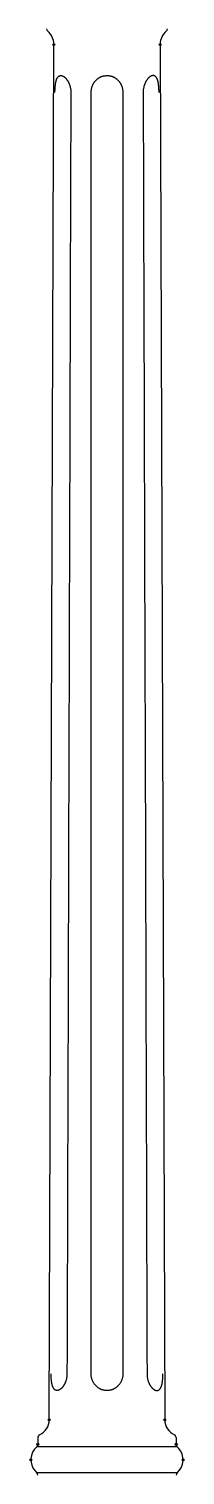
# Model space of a CAD drawing. Extents: x 0 to 101, y 0 to 311.
# Drawn here: x 32.9 to 42, y 173.9 to 258 of the extents above; entities that cross this region are included whole.
import ezdxf

# ---------------------------------------------------------------- set-up
doc = ezdxf.new("R2010")
doc.units = 0
doc.layers.add('LIVELLO_1', color=160, linetype='Continuous')

# ---------------------------------------------------------------- blocks, each defined once
blk = doc.blocks.new('AI9-BLK1')
at = {"layer": 'LIVELLO_1', "color": 7}
for p, q in [((-16.421, 21.646), (-16.155, 101.703)), ((-9.968, 101.703), (-9.705, 21.646)), ((-17.083, 20.614), (-17.083, 20.223)), ((-9.044, 20.614), (-9.044, 20.223)), ((-8.981, 20.086), (-17.145, 20.086)), ((-8.981, 18.57), (-17.145, 18.57))]:
    blk.add_line(p, q, dxfattribs=at)
for centre, radius in [((-16.155, 101.671), 0.0555), ((-9.97, 101.671), 0.0559), ((-9.705, 21.646), 0.0539), ((-17.484, 19.328), 0.0563), ((-8.642, 19.328), 0.0559)]:
    blk.add_circle(centre, radius, dxfattribs=at)
for centre, major_axis, ratio in [((-16.421, 21.646), (0.0555, 0), 0.981386), ((-17.084, 20.223), (0.0008, -0.0593), 0.9287), ((-9.041, 20.223), (-0.0022, -0.0593), 0.933977)]:
    blk.add_ellipse(centre, major_axis=major_axis, ratio=ratio, dxfattribs=at)
for points in [[(-16.575, 102.586), (-16.575, 102.533), (-16.548, 102.48), (-16.508, 102.447)], [(-16.155, 101.703), (-16.155, 101.992), (-16.286, 102.265), (-16.508, 102.447)], [(-9.62, 102.447), (-9.839, 102.265), (-9.968, 101.992), (-9.968, 101.703)], [(-9.62, 102.447), (-9.576, 102.48), (-9.55, 102.533), (-9.55, 102.586)], [(-16.978, 20.778), (-16.639, 20.934), (-16.421, 21.271), (-16.421, 21.646)], [(-9.705, 21.646), (-9.702, 21.271), (-9.485, 20.934), (-9.146, 20.778)], [(-17.145, 20.086), (-17.104, 20.12), (-17.083, 20.171), (-17.083, 20.223)], [(-16.978, 20.778), (-17.042, 20.749), (-17.083, 20.682), (-17.083, 20.614)], [(-9.044, 20.614), (-9.044, 20.682), (-9.081, 20.749), (-9.146, 20.778)], [(-9.044, 20.223), (-9.044, 20.171), (-9.017, 20.12), (-8.981, 20.086)], [(-17.083, 18.434), (-17.083, 18.485), (-17.104, 18.537), (-17.145, 18.57)], [(-8.981, 18.57), (-9.017, 18.537), (-9.044, 18.485), (-9.044, 18.434)]]:
    blk.add_open_spline(points, degree=3, dxfattribs=at)
for points, knots in [([(-16.088, 98.892), (-16.088, 98.892), (-16.088, 99.002), (-16.088, 99.002), (-16.083, 99.036), (-16.083, 99.068), (-16.082, 99.1), (-16.082, 99.128), (-16.082, 99.151), (-16.075, 99.176), (-16.075, 99.203), (-16.073, 99.227), (-16.07, 99.249), (-16.07, 99.269), (-16.068, 99.285), (-16.065, 99.302), (-16.065, 99.318), (-16.063, 99.337), (-16.06, 99.353), (-16.057, 99.371), (-16.055, 99.385), (-16.052, 99.401), (-16.051, 99.417), (-16.048, 99.435), (-16.045, 99.45), (-16.039, 99.47), (-16.039, 99.482), (-16.037, 99.5), (-16.032, 99.513), (-16.029, 99.529), (-16.024, 99.546), (-16.021, 99.559), (-16.016, 99.572), (-16.011, 99.586), (-16.008, 99.6), (-16.006, 99.615), (-15.998, 99.628), (-15.995, 99.639), (-15.99, 99.651), (-15.989, 99.663), (-15.98, 99.674), (-15.976, 99.687), (-15.97, 99.698), (-15.967, 99.707), (-15.962, 99.717), (-15.957, 99.725), (-15.953, 99.736), (-15.946, 99.746), (-15.939, 99.755), (-15.936, 99.763), (-15.931, 99.77), (-15.923, 99.778), (-15.918, 99.784), (-15.913, 99.792), (-15.905, 99.798), (-15.9, 99.806), (-15.895, 99.811), (-15.89, 99.818), (-15.882, 99.822), (-15.877, 99.827), (-15.869, 99.832), (-15.861, 99.837), (-15.853, 99.84), (-15.851, 99.843), (-15.843, 99.849), (-15.835, 99.852), (-15.828, 99.854), (-15.822, 99.857), (-15.817, 99.861), (-15.81, 99.864), (-15.802, 99.864), (-15.794, 99.867), (-15.786, 99.867), (-15.781, 99.87), (-15.772, 99.87), (-15.766, 99.87), (-15.76, 99.875), (-15.75, 99.875), (-15.742, 99.875), (-15.735, 99.875), (-15.73, 99.875), (-15.722, 99.87), (-15.711, 99.87), (-15.705, 99.869), (-15.697, 99.867), (-15.691, 99.865), (-15.68, 99.864), (-15.675, 99.861), (-15.665, 99.859), (-15.656, 99.857), (-15.649, 99.854), (-15.639, 99.849), (-15.633, 99.848), (-15.624, 99.843), (-15.616, 99.84), (-15.611, 99.835), (-15.598, 99.832), (-15.593, 99.827), (-15.582, 99.821), (-15.577, 99.818), (-15.563, 99.811), (-15.558, 99.805), (-15.551, 99.797), (-15.541, 99.792), (-15.53, 99.784), (-15.522, 99.778), (-15.513, 99.77), (-15.505, 99.763), (-15.496, 99.755), (-15.487, 99.746), (-15.475, 99.738), (-15.469, 99.728), (-15.457, 99.717), (-15.451, 99.707), (-15.443, 99.698), (-15.432, 99.687), (-15.421, 99.676), (-15.413, 99.663), (-15.407, 99.653), (-15.393, 99.639), (-15.389, 99.629), (-15.377, 99.615), (-15.368, 99.602), (-15.359, 99.588), (-15.35, 99.575), (-15.342, 99.561), (-15.333, 99.546), (-15.326, 99.529), (-15.315, 99.516), (-15.309, 99.5), (-15.301, 99.486), (-15.292, 99.47), (-15.284, 99.45), (-15.279, 99.436), (-15.271, 99.42), (-15.265, 99.404), (-15.256, 99.387), (-15.251, 99.371), (-15.243, 99.353), (-15.239, 99.337), (-15.236, 99.318), (-15.228, 99.302), (-15.222, 99.285), (-15.217, 99.27), (-15.212, 99.249), (-15.207, 99.227), (-15.2, 99.203), (-15.198, 99.178), (-15.189, 99.154), (-15.186, 99.128), (-15.181, 99.101), (-15.176, 99.069), (-15.171, 99.036), (-15.168, 99.002), (-15.168, 98.966), (-15.167, 98.93), (-15.167, 98.892)], [0, 0, 0, 0, 1, 1, 1, 2, 2, 2, 3, 3, 3, 4, 4, 4, 5, 5, 5, 6, 6, 6, 7, 7, 7, 8, 8, 8, 9, 9, 9, 10, 10, 10, 11, 11, 11, 12, 12, 12, 13, 13, 13, 14, 14, 14, 15, 15, 15, 16, 16, 16, 17, 17, 17, 18, 18, 18, 19, 19, 19, 20, 20, 20, 21, 21, 21, 22, 22, 22, 23, 23, 23, 24, 24, 24, 25, 25, 25, 26, 26, 26, 27, 27, 27, 28, 28, 28, 29, 29, 29, 30, 30, 30, 31, 31, 31, 32, 32, 32, 33, 33, 33, 34, 34, 34, 35, 35, 35, 36, 36, 36, 37, 37, 37, 38, 38, 38, 39, 39, 39, 40, 40, 40, 41, 41, 41, 42, 42, 42, 43, 43, 43, 44, 44, 44, 45, 45, 45, 46, 46, 46, 47, 47, 47, 48, 48, 48, 49, 49, 49, 50, 50, 50, 51, 51, 51, 52, 52, 52, 52]), ([(-13.985, 98.892), (-13.982, 98.927), (-13.982, 98.961), (-13.978, 98.996), (-13.974, 99.026), (-13.973, 99.058), (-13.964, 99.088), (-13.961, 99.114), (-13.956, 99.138), (-13.949, 99.162), (-13.943, 99.184), (-13.937, 99.206), (-13.928, 99.23), (-13.923, 99.245), (-13.917, 99.261), (-13.91, 99.278), (-13.906, 99.294), (-13.897, 99.31), (-13.889, 99.325), (-13.884, 99.342), (-13.876, 99.358), (-13.866, 99.372), (-13.858, 99.39), (-13.848, 99.406), (-13.84, 99.422), (-13.831, 99.438), (-13.822, 99.45), (-13.812, 99.467), (-13.801, 99.482), (-13.791, 99.495), (-13.781, 99.511), (-13.77, 99.526), (-13.76, 99.538), (-13.747, 99.553), (-13.737, 99.565), (-13.72, 99.58), (-13.712, 99.591), (-13.701, 99.605), (-13.688, 99.618), (-13.675, 99.629), (-13.661, 99.639), (-13.649, 99.653), (-13.636, 99.663), (-13.623, 99.674), (-13.61, 99.683), (-13.597, 99.695), (-13.582, 99.704), (-13.569, 99.714), (-13.555, 99.722), (-13.543, 99.731), (-13.53, 99.741), (-13.516, 99.749), (-13.503, 99.755), (-13.488, 99.763), (-13.472, 99.771), (-13.463, 99.779), (-13.448, 99.786), (-13.435, 99.79), (-13.421, 99.797), (-13.409, 99.805), (-13.396, 99.808), (-13.379, 99.814), (-13.366, 99.819), (-13.354, 99.824), (-13.343, 99.827), (-13.331, 99.832), (-13.317, 99.835), (-13.299, 99.84), (-13.281, 99.846), (-13.267, 99.849), (-13.248, 99.854), (-13.228, 99.857), (-13.209, 99.861), (-13.188, 99.864), (-13.164, 99.867), (-13.139, 99.869), (-13.113, 99.87), (-13.089, 99.875), (-13.062, 99.875)], [0, 0, 0, 0, 1, 1, 1, 2, 2, 2, 3, 3, 3, 4, 4, 4, 5, 5, 5, 6, 6, 6, 7, 7, 7, 8, 8, 8, 9, 9, 9, 10, 10, 10, 11, 11, 11, 12, 12, 12, 13, 13, 13, 14, 14, 14, 15, 15, 15, 16, 16, 16, 17, 17, 17, 18, 18, 18, 19, 19, 19, 20, 20, 20, 21, 21, 21, 22, 22, 22, 23, 23, 23, 24, 24, 24, 25, 25, 25, 26, 26, 26, 26]), ([(-13.062, 99.875), (-13.036, 99.875), (-13.01, 99.87), (-12.984, 99.869), (-12.961, 99.867), (-12.938, 99.864), (-12.916, 99.861), (-12.897, 99.857), (-12.879, 99.854), (-12.86, 99.849), (-12.842, 99.846), (-12.824, 99.84), (-12.809, 99.835), (-12.796, 99.832), (-12.78, 99.827), (-12.767, 99.824), (-12.757, 99.819), (-12.743, 99.814), (-12.729, 99.811), (-12.718, 99.805), (-12.704, 99.797), (-12.69, 99.79), (-12.677, 99.786), (-12.664, 99.779), (-12.651, 99.771), (-12.637, 99.763), (-12.623, 99.757), (-12.61, 99.749), (-12.593, 99.743), (-12.584, 99.731), (-12.569, 99.722), (-12.556, 99.714), (-12.543, 99.704), (-12.526, 99.695), (-12.514, 99.683), (-12.5, 99.674), (-12.489, 99.663), (-12.476, 99.653), (-12.464, 99.64), (-12.45, 99.629), (-12.44, 99.618), (-12.427, 99.605), (-12.414, 99.591), (-12.402, 99.58), (-12.387, 99.569), (-12.38, 99.554), (-12.366, 99.542), (-12.353, 99.526), (-12.344, 99.513), (-12.335, 99.498), (-12.322, 99.482), (-12.313, 99.47), (-12.303, 99.45), (-12.294, 99.438), (-12.285, 99.422), (-12.277, 99.407), (-12.266, 99.39), (-12.258, 99.372), (-12.25, 99.358), (-12.242, 99.342), (-12.236, 99.325), (-12.227, 99.31), (-12.222, 99.294), (-12.214, 99.278), (-12.21, 99.263), (-12.202, 99.246), (-12.198, 99.23), (-12.188, 99.206), (-12.183, 99.184), (-12.178, 99.162), (-12.171, 99.138), (-12.165, 99.114), (-12.16, 99.09), (-12.152, 99.06), (-12.149, 99.026), (-12.147, 98.997), (-12.142, 98.961), (-12.142, 98.927), (-12.142, 98.892)], [0, 0, 0, 0, 1, 1, 1, 2, 2, 2, 3, 3, 3, 4, 4, 4, 5, 5, 5, 6, 6, 6, 7, 7, 7, 8, 8, 8, 9, 9, 9, 10, 10, 10, 11, 11, 11, 12, 12, 12, 13, 13, 13, 14, 14, 14, 15, 15, 15, 16, 16, 16, 17, 17, 17, 18, 18, 18, 19, 19, 19, 20, 20, 20, 21, 21, 21, 22, 22, 22, 23, 23, 23, 24, 24, 24, 25, 25, 25, 26, 26, 26, 26]), ([(-10.035, 98.892), (-10.038, 98.93), (-10.038, 98.966), (-10.038, 99.002), (-10.04, 99.036), (-10.04, 99.068), (-10.04, 99.1), (-10.046, 99.128), (-10.046, 99.151), (-10.048, 99.176), (-10.048, 99.203), (-10.051, 99.227), (-10.053, 99.249), (-10.053, 99.269), (-10.053, 99.285), (-10.058, 99.302), (-10.061, 99.318), (-10.061, 99.337), (-10.066, 99.353), (-10.066, 99.371), (-10.069, 99.385), (-10.071, 99.403), (-10.074, 99.417), (-10.077, 99.435), (-10.079, 99.45), (-10.082, 99.47), (-10.084, 99.482), (-10.091, 99.5), (-10.093, 99.514), (-10.096, 99.529), (-10.101, 99.546), (-10.102, 99.559), (-10.105, 99.572), (-10.11, 99.586), (-10.118, 99.6), (-10.12, 99.615), (-10.127, 99.628), (-10.132, 99.639), (-10.133, 99.651), (-10.136, 99.663), (-10.145, 99.674), (-10.146, 99.687), (-10.154, 99.698), (-10.157, 99.707), (-10.163, 99.717), (-10.167, 99.725), (-10.172, 99.736), (-10.177, 99.746), (-10.185, 99.755), (-10.19, 99.763), (-10.196, 99.77), (-10.203, 99.778), (-10.207, 99.784), (-10.211, 99.792), (-10.219, 99.798), (-10.224, 99.806), (-10.23, 99.811), (-10.238, 99.818), (-10.243, 99.822), (-10.25, 99.827), (-10.255, 99.832), (-10.263, 99.837), (-10.269, 99.84), (-10.274, 99.843), (-10.281, 99.849), (-10.288, 99.852), (-10.297, 99.854), (-10.302, 99.857), (-10.31, 99.861), (-10.317, 99.864), (-10.322, 99.864), (-10.331, 99.867), (-10.337, 99.867), (-10.346, 99.87), (-10.35, 99.87), (-10.358, 99.87), (-10.367, 99.875), (-10.375, 99.875), (-10.381, 99.875), (-10.389, 99.875), (-10.394, 99.875), (-10.403, 99.87), (-10.411, 99.87), (-10.42, 99.869), (-10.425, 99.867), (-10.434, 99.865), (-10.444, 99.864), (-10.451, 99.861), (-10.46, 99.859), (-10.467, 99.857), (-10.475, 99.854), (-10.482, 99.849), (-10.492, 99.848), (-10.501, 99.843), (-10.509, 99.84), (-10.517, 99.835), (-10.523, 99.832), (-10.531, 99.827), (-10.545, 99.821), (-10.55, 99.816), (-10.558, 99.811), (-10.566, 99.805), (-10.576, 99.797), (-10.584, 99.79), (-10.594, 99.784), (-10.602, 99.778), (-10.612, 99.77), (-10.62, 99.763), (-10.629, 99.755), (-10.638, 99.746), (-10.648, 99.736), (-10.656, 99.725), (-10.665, 99.717), (-10.677, 99.707), (-10.682, 99.698), (-10.691, 99.687), (-10.701, 99.676), (-10.71, 99.663), (-10.72, 99.651), (-10.731, 99.639), (-10.735, 99.628), (-10.749, 99.615), (-10.759, 99.6), (-10.763, 99.588), (-10.775, 99.575), (-10.782, 99.559), (-10.793, 99.546), (-10.801, 99.529), (-10.808, 99.514), (-10.816, 99.5), (-10.824, 99.484), (-10.834, 99.47), (-10.839, 99.45), (-10.847, 99.435), (-10.852, 99.42), (-10.86, 99.403), (-10.868, 99.385), (-10.873, 99.371), (-10.881, 99.353), (-10.886, 99.337), (-10.891, 99.318), (-10.899, 99.302), (-10.901, 99.285), (-10.906, 99.269), (-10.913, 99.249), (-10.919, 99.227), (-10.922, 99.203), (-10.93, 99.176), (-10.935, 99.151), (-10.936, 99.128), (-10.944, 99.1), (-10.949, 99.068), (-10.953, 99.036), (-10.957, 99.002), (-10.957, 98.966), (-10.958, 98.93), (-10.958, 98.892)], [0, 0, 0, 0, 1, 1, 1, 2, 2, 2, 3, 3, 3, 4, 4, 4, 5, 5, 5, 6, 6, 6, 7, 7, 7, 8, 8, 8, 9, 9, 9, 10, 10, 10, 11, 11, 11, 12, 12, 12, 13, 13, 13, 14, 14, 14, 15, 15, 15, 16, 16, 16, 17, 17, 17, 18, 18, 18, 19, 19, 19, 20, 20, 20, 21, 21, 21, 22, 22, 22, 23, 23, 23, 24, 24, 24, 25, 25, 25, 26, 26, 26, 27, 27, 27, 28, 28, 28, 29, 29, 29, 30, 30, 30, 31, 31, 31, 32, 32, 32, 33, 33, 33, 34, 34, 34, 35, 35, 35, 36, 36, 36, 37, 37, 37, 38, 38, 38, 39, 39, 39, 40, 40, 40, 41, 41, 41, 42, 42, 42, 43, 43, 43, 44, 44, 44, 45, 45, 45, 46, 46, 46, 47, 47, 47, 48, 48, 48, 49, 49, 49, 50, 50, 50, 51, 51, 51, 52, 52, 52, 52]), ([(-15.167, 98.892), (-15.203, 86.467), (-15.24, 74.039), (-15.278, 61.612), (-15.314, 49.188), (-15.35, 36.76), (-15.389, 24.334)], [0, 0, 0, 0, 1, 1, 1, 2, 2, 2, 2]), ([(-13.987, 24.334), (-13.985, 36.76), (-13.985, 49.188), (-13.985, 61.612), (-13.985, 61.612), (-13.985, 98.892), (-13.985, 98.892)], [0, 0, 0, 0, 1, 1, 1, 2, 2, 2, 2]), ([(-12.142, 98.892), (-12.139, 86.467), (-12.139, 74.039), (-12.139, 61.612), (-12.139, 49.188), (-12.139, 36.76), (-12.136, 24.334)], [0, 0, 0, 0, 1, 1, 1, 2, 2, 2, 2]), ([(-10.958, 98.892), (-10.922, 86.467), (-10.886, 74.039), (-10.847, 61.612), (-10.808, 49.188), (-10.775, 36.76), (-10.735, 24.334)], [0, 0, 0, 0, 1, 1, 1, 2, 2, 2, 2]), ([(-15.389, 24.334), (-15.39, 24.296), (-15.39, 24.264), (-15.393, 24.223), (-15.393, 24.192), (-15.398, 24.16), (-15.407, 24.127), (-15.408, 24.1), (-15.413, 24.076), (-15.42, 24.051), (-15.424, 24.023), (-15.426, 23.998), (-15.435, 23.977), (-15.44, 23.958), (-15.444, 23.942), (-15.451, 23.924), (-15.455, 23.908), (-15.464, 23.891), (-15.469, 23.873), (-15.474, 23.856), (-15.479, 23.84), (-15.487, 23.824), (-15.493, 23.808), (-15.499, 23.792), (-15.51, 23.774), (-15.515, 23.758), (-15.526, 23.743), (-15.53, 23.728), (-15.538, 23.712), (-15.549, 23.696), (-15.554, 23.682), (-15.563, 23.669), (-15.572, 23.655), (-15.58, 23.643), (-15.59, 23.627), (-15.598, 23.616), (-15.606, 23.602), (-15.613, 23.592), (-15.624, 23.581), (-15.63, 23.57), (-15.639, 23.557), (-15.649, 23.545), (-15.656, 23.535), (-15.668, 23.524), (-15.675, 23.514), (-15.683, 23.508), (-15.692, 23.498), (-15.7, 23.485), (-15.711, 23.477), (-15.719, 23.47), (-15.73, 23.465), (-15.736, 23.455), (-15.748, 23.447), (-15.755, 23.441), (-15.766, 23.436), (-15.772, 23.428), (-15.781, 23.422), (-15.791, 23.415), (-15.797, 23.409), (-15.807, 23.403), (-15.817, 23.401), (-15.825, 23.397), (-15.833, 23.393), (-15.841, 23.387), (-15.848, 23.385), (-15.856, 23.379), (-15.866, 23.375), (-15.872, 23.371), (-15.882, 23.371), (-15.89, 23.368), (-15.895, 23.366), (-15.905, 23.361), (-15.913, 23.361), (-15.921, 23.36), (-15.931, 23.36), (-15.936, 23.355), (-15.945, 23.353), (-15.953, 23.353), (-15.962, 23.353), (-15.962, 23.353), (-15.984, 23.353), (-15.984, 23.353), (-15.99, 23.355), (-15.998, 23.36), (-16.006, 23.36), (-16.011, 23.36), (-16.019, 23.361), (-16.024, 23.366), (-16.034, 23.366), (-16.039, 23.368), (-16.048, 23.371), (-16.055, 23.375), (-16.063, 23.379), (-16.068, 23.382), (-16.075, 23.385), (-16.082, 23.387), (-16.088, 23.393), (-16.095, 23.398), (-16.101, 23.403), (-16.106, 23.409), (-16.114, 23.415), (-16.122, 23.422), (-16.126, 23.428), (-16.132, 23.433), (-16.137, 23.441), (-16.145, 23.447), (-16.151, 23.455), (-16.155, 23.465), (-16.162, 23.47), (-16.166, 23.481), (-16.174, 23.489), (-16.179, 23.498), (-16.181, 23.508), (-16.19, 23.518), (-16.193, 23.528), (-16.199, 23.538), (-16.202, 23.549), (-16.21, 23.565), (-16.212, 23.572), (-16.217, 23.583), (-16.224, 23.598), (-16.225, 23.608), (-16.233, 23.623), (-16.237, 23.639), (-16.241, 23.651), (-16.243, 23.666), (-16.246, 23.677), (-16.252, 23.692), (-16.255, 23.709), (-16.26, 23.725), (-16.261, 23.739), (-16.268, 23.754), (-16.268, 23.771), (-16.272, 23.787), (-16.274, 23.805), (-16.277, 23.822), (-16.279, 23.84), (-16.282, 23.854), (-16.286, 23.87), (-16.288, 23.886), (-16.291, 23.905), (-16.292, 23.923), (-16.292, 23.939), (-16.296, 23.955), (-16.296, 23.974), (-16.299, 23.996), (-16.303, 24.022), (-16.303, 24.047), (-16.305, 24.07), (-16.305, 24.096), (-16.308, 24.121), (-16.31, 24.154), (-16.31, 24.189), (-16.31, 24.223), (-16.31, 24.223), (-16.31, 24.334), (-16.31, 24.334)], [0, 0, 0, 0, 1, 1, 1, 2, 2, 2, 3, 3, 3, 4, 4, 4, 5, 5, 5, 6, 6, 6, 7, 7, 7, 8, 8, 8, 9, 9, 9, 10, 10, 10, 11, 11, 11, 12, 12, 12, 13, 13, 13, 14, 14, 14, 15, 15, 15, 16, 16, 16, 17, 17, 17, 18, 18, 18, 19, 19, 19, 20, 20, 20, 21, 21, 21, 22, 22, 22, 23, 23, 23, 24, 24, 24, 25, 25, 25, 26, 26, 26, 27, 27, 27, 28, 28, 28, 29, 29, 29, 30, 30, 30, 31, 31, 31, 32, 32, 32, 33, 33, 33, 34, 34, 34, 35, 35, 35, 36, 36, 36, 37, 37, 37, 38, 38, 38, 39, 39, 39, 40, 40, 40, 41, 41, 41, 42, 42, 42, 43, 43, 43, 44, 44, 44, 45, 45, 45, 46, 46, 46, 47, 47, 47, 48, 48, 48, 49, 49, 49, 50, 50, 50, 51, 51, 51, 52, 52, 52, 52]), ([(-13.062, 23.353), (-13.09, 23.353), (-13.12, 23.355), (-13.147, 23.36), (-13.17, 23.361), (-13.196, 23.366), (-13.223, 23.368), (-13.24, 23.371), (-13.262, 23.375), (-13.281, 23.382), (-13.299, 23.387), (-13.317, 23.393), (-13.337, 23.398), (-13.351, 23.401), (-13.365, 23.407), (-13.378, 23.412), (-13.393, 23.417), (-13.405, 23.422), (-13.418, 23.43), (-13.432, 23.436), (-13.448, 23.444), (-13.463, 23.45), (-13.479, 23.455), (-13.49, 23.465), (-13.503, 23.471), (-13.521, 23.481), (-13.535, 23.489), (-13.551, 23.498), (-13.564, 23.508), (-13.579, 23.518), (-13.591, 23.528), (-13.608, 23.54), (-13.623, 23.551), (-13.636, 23.565), (-13.652, 23.575), (-13.663, 23.586), (-13.677, 23.6), (-13.693, 23.612), (-13.703, 23.625), (-13.719, 23.641), (-13.729, 23.651), (-13.745, 23.669), (-13.755, 23.682), (-13.769, 23.693), (-13.778, 23.712), (-13.791, 23.725), (-13.804, 23.743), (-13.814, 23.758), (-13.825, 23.774), (-13.835, 23.792), (-13.845, 23.808), (-13.856, 23.824), (-13.862, 23.843), (-13.875, 23.859), (-13.879, 23.873), (-13.889, 23.891), (-13.897, 23.908), (-13.906, 23.924), (-13.91, 23.942), (-13.917, 23.958), (-13.923, 23.977), (-13.933, 24.001), (-13.942, 24.023), (-13.949, 24.051), (-13.956, 24.076), (-13.961, 24.1), (-13.964, 24.127), (-13.974, 24.158), (-13.978, 24.189), (-13.982, 24.223), (-13.985, 24.264), (-13.985, 24.296), (-13.987, 24.334)], [0, 0, 0, 0, 1, 1, 1, 2, 2, 2, 3, 3, 3, 4, 4, 4, 5, 5, 5, 6, 6, 6, 7, 7, 7, 8, 8, 8, 9, 9, 9, 10, 10, 10, 11, 11, 11, 12, 12, 12, 13, 13, 13, 14, 14, 14, 15, 15, 15, 16, 16, 16, 17, 17, 17, 18, 18, 18, 19, 19, 19, 20, 20, 20, 21, 21, 21, 22, 22, 22, 23, 23, 23, 24, 24, 24, 24]), ([(-12.136, 24.334), (-12.139, 24.296), (-12.139, 24.264), (-12.142, 24.223), (-12.147, 24.189), (-12.152, 24.158), (-12.157, 24.127), (-12.165, 24.096), (-12.171, 24.076), (-12.178, 24.051), (-12.183, 24.023), (-12.193, 23.998), (-12.202, 23.977), (-12.21, 23.958), (-12.214, 23.942), (-12.222, 23.924), (-12.227, 23.908), (-12.236, 23.891), (-12.242, 23.873), (-12.253, 23.856), (-12.263, 23.84), (-12.269, 23.824), (-12.278, 23.805), (-12.289, 23.792), (-12.303, 23.774), (-12.313, 23.755), (-12.322, 23.743), (-12.335, 23.725), (-12.347, 23.712), (-12.357, 23.693), (-12.372, 23.68), (-12.383, 23.666), (-12.396, 23.651), (-12.409, 23.639), (-12.422, 23.623), (-12.433, 23.608), (-12.45, 23.598), (-12.463, 23.586), (-12.476, 23.572), (-12.49, 23.565), (-12.507, 23.549), (-12.52, 23.538), (-12.533, 23.528), (-12.545, 23.518), (-12.561, 23.508), (-12.576, 23.498), (-12.592, 23.489), (-12.604, 23.481), (-12.62, 23.471), (-12.636, 23.465), (-12.649, 23.455), (-12.662, 23.45), (-12.677, 23.444), (-12.69, 23.436), (-12.704, 23.43), (-12.721, 23.422), (-12.734, 23.417), (-12.747, 23.412), (-12.762, 23.407), (-12.775, 23.401), (-12.788, 23.398), (-12.806, 23.393), (-12.824, 23.387), (-12.842, 23.382), (-12.863, 23.375), (-12.885, 23.371), (-12.904, 23.368), (-12.928, 23.366), (-12.953, 23.361), (-12.979, 23.36), (-13.005, 23.355), (-13.033, 23.353), (-13.062, 23.353)], [0, 0, 0, 0, 1, 1, 1, 2, 2, 2, 3, 3, 3, 4, 4, 4, 5, 5, 5, 6, 6, 6, 7, 7, 7, 8, 8, 8, 9, 9, 9, 10, 10, 10, 11, 11, 11, 12, 12, 12, 13, 13, 13, 14, 14, 14, 15, 15, 15, 16, 16, 16, 17, 17, 17, 18, 18, 18, 19, 19, 19, 20, 20, 20, 21, 21, 21, 22, 22, 22, 23, 23, 23, 24, 24, 24, 24]), ([(-10.735, 24.334), (-10.735, 24.296), (-10.732, 24.264), (-10.732, 24.223), (-10.731, 24.192), (-10.726, 24.16), (-10.72, 24.127), (-10.718, 24.1), (-10.71, 24.076), (-10.708, 24.051), (-10.7, 24.023), (-10.695, 23.998), (-10.69, 23.977), (-10.683, 23.958), (-10.679, 23.942), (-10.674, 23.924), (-10.669, 23.908), (-10.664, 23.891), (-10.659, 23.873), (-10.651, 23.856), (-10.646, 23.84), (-10.638, 23.824), (-10.633, 23.808), (-10.625, 23.792), (-10.617, 23.774), (-10.609, 23.758), (-10.602, 23.743), (-10.594, 23.728), (-10.585, 23.712), (-10.578, 23.701), (-10.571, 23.682), (-10.562, 23.669), (-10.553, 23.658), (-10.545, 23.643), (-10.537, 23.632), (-10.528, 23.616), (-10.518, 23.602), (-10.511, 23.592), (-10.504, 23.581), (-10.495, 23.57), (-10.486, 23.557), (-10.478, 23.545), (-10.467, 23.538), (-10.46, 23.527), (-10.451, 23.518), (-10.442, 23.508), (-10.434, 23.498), (-10.424, 23.489), (-10.412, 23.481), (-10.408, 23.471), (-10.394, 23.465), (-10.386, 23.455), (-10.38, 23.45), (-10.368, 23.444), (-10.361, 23.436), (-10.35, 23.43), (-10.346, 23.422), (-10.336, 23.415), (-10.327, 23.409), (-10.317, 23.403), (-10.31, 23.401), (-10.302, 23.397), (-10.295, 23.393), (-10.283, 23.387), (-10.275, 23.385), (-10.269, 23.379), (-10.261, 23.375), (-10.25, 23.371), (-10.243, 23.371), (-10.238, 23.368), (-10.227, 23.366), (-10.219, 23.361), (-10.211, 23.361), (-10.203, 23.36), (-10.196, 23.36), (-10.188, 23.355), (-10.18, 23.353), (-10.171, 23.353), (-10.164, 23.353), (-10.164, 23.353), (-10.141, 23.353), (-10.141, 23.353), (-10.133, 23.355), (-10.127, 23.36), (-10.12, 23.36), (-10.113, 23.36), (-10.105, 23.361), (-10.097, 23.366), (-10.093, 23.366), (-10.084, 23.368), (-10.077, 23.371), (-10.069, 23.375), (-10.061, 23.379), (-10.053, 23.382), (-10.048, 23.385), (-10.043, 23.387), (-10.035, 23.393), (-10.029, 23.398), (-10.025, 23.403), (-10.017, 23.409), (-10.009, 23.415), (-10.004, 23.422), (-9.999, 23.428), (-9.991, 23.433), (-9.986, 23.439), (-9.981, 23.447), (-9.973, 23.455), (-9.968, 23.465), (-9.963, 23.47), (-9.958, 23.481), (-9.953, 23.489), (-9.947, 23.498), (-9.94, 23.508), (-9.935, 23.518), (-9.932, 23.528), (-9.924, 23.538), (-9.922, 23.549), (-9.914, 23.565), (-9.911, 23.572), (-9.906, 23.583), (-9.901, 23.598), (-9.898, 23.608), (-9.892, 23.623), (-9.888, 23.639), (-9.883, 23.651), (-9.879, 23.666), (-9.878, 23.677), (-9.873, 23.693), (-9.87, 23.709), (-9.865, 23.725), (-9.862, 23.739), (-9.857, 23.754), (-9.856, 23.771), (-9.852, 23.787), (-9.848, 23.805), (-9.847, 23.822), (-9.844, 23.84), (-9.839, 23.856), (-9.839, 23.87), (-9.836, 23.886), (-9.836, 23.905), (-9.834, 23.923), (-9.829, 23.939), (-9.829, 23.955), (-9.826, 23.974), (-9.824, 23.996), (-9.824, 24.022), (-9.821, 24.047), (-9.821, 24.071), (-9.818, 24.096), (-9.816, 24.124), (-9.813, 24.154), (-9.813, 24.189), (-9.813, 24.223), (-9.813, 24.264), (-9.813, 24.296), (-9.811, 24.334)], [0, 0, 0, 0, 1, 1, 1, 2, 2, 2, 3, 3, 3, 4, 4, 4, 5, 5, 5, 6, 6, 6, 7, 7, 7, 8, 8, 8, 9, 9, 9, 10, 10, 10, 11, 11, 11, 12, 12, 12, 13, 13, 13, 14, 14, 14, 15, 15, 15, 16, 16, 16, 17, 17, 17, 18, 18, 18, 19, 19, 19, 20, 20, 20, 21, 21, 21, 22, 22, 22, 23, 23, 23, 24, 24, 24, 25, 25, 25, 26, 26, 26, 27, 27, 27, 28, 28, 28, 29, 29, 29, 30, 30, 30, 31, 31, 31, 32, 32, 32, 33, 33, 33, 34, 34, 34, 35, 35, 35, 36, 36, 36, 37, 37, 37, 38, 38, 38, 39, 39, 39, 40, 40, 40, 41, 41, 41, 42, 42, 42, 43, 43, 43, 44, 44, 44, 45, 45, 45, 46, 46, 46, 47, 47, 47, 48, 48, 48, 49, 49, 49, 50, 50, 50, 51, 51, 51, 52, 52, 52, 52]), ([(-17.145, 20.086), (-17.565, 19.714), (-17.601, 19.073), (-17.228, 18.653), (-17.202, 18.625), (-17.175, 18.597), (-17.145, 18.57)], [0, 0, 0, 0, 1, 1, 1, 2, 2, 2, 2]), ([(-8.981, 18.57), (-8.56, 18.945), (-8.523, 19.583), (-8.896, 20.001), (-8.924, 20.033), (-8.95, 20.06), (-8.981, 20.086)], [0, 0, 0, 0, 1, 1, 1, 2, 2, 2, 2])]:
    blk.add_open_spline(points, degree=3, knots=knots, dxfattribs=at)

msp = doc.modelspace()

# ---------------------------------------------------------------- block references
at = {"layer": 'LIVELLO_1', "color": 7}
msp.add_blockref('AI9-BLK1', (50.541532, 155.453044), dxfattribs=at)

doc.saveas('drawing.dxf')
